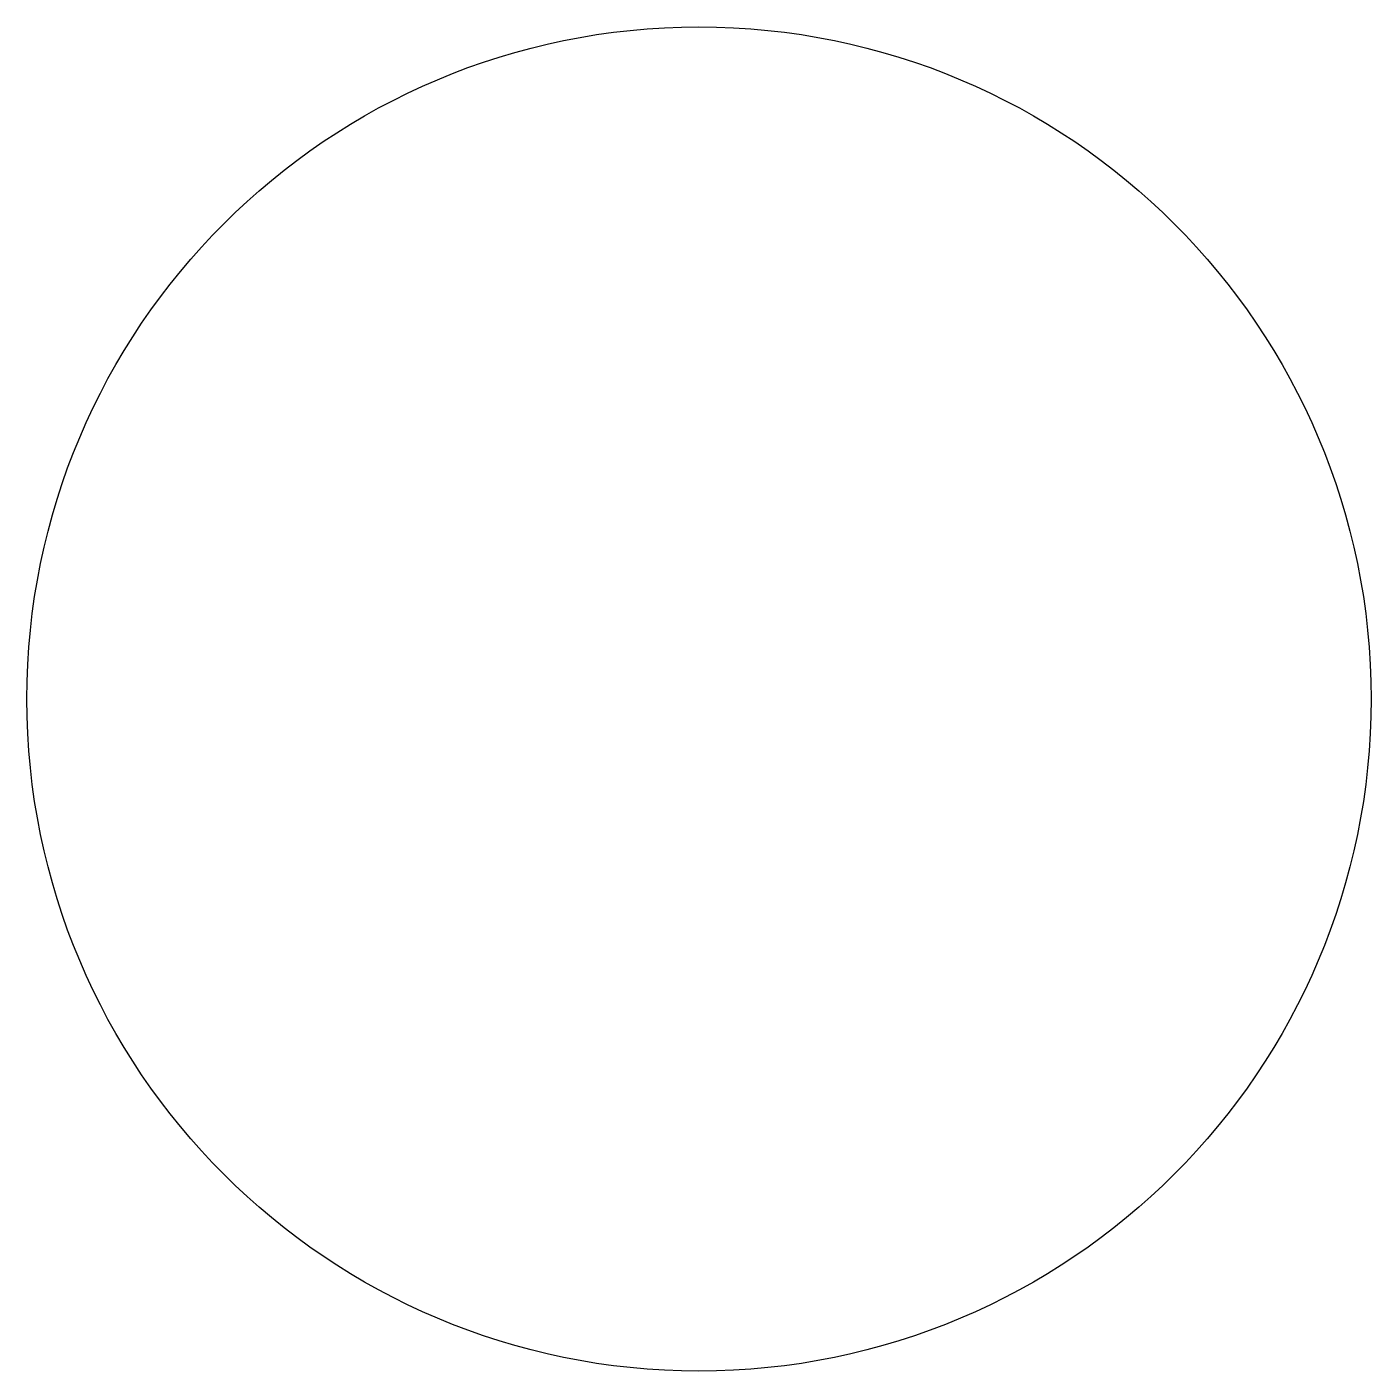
# Model space of a CAD drawing. Extents: x -1151.1368 to -1151.0743, y -686.0218 to -685.9593.
import ezdxf

# ---------------------------------------------------------------- set-up
doc = ezdxf.new("R2010")
doc.units = 0
doc.header["$LTSCALE"] = 96
doc.header["$MEASUREMENT"] = 0
doc.layers.get('0').update_dxf_attribs({"linetype": 'CONTINUOUS'})

msp = doc.modelspace()

# ---------------------------------------------------------------- linework, layer by layer
at = {"linetype": 'CONTINUOUS'}
msp.add_circle((-1151.105599, -685.990592), 0.03125, dxfattribs=at)

doc.saveas('drawing.dxf')
